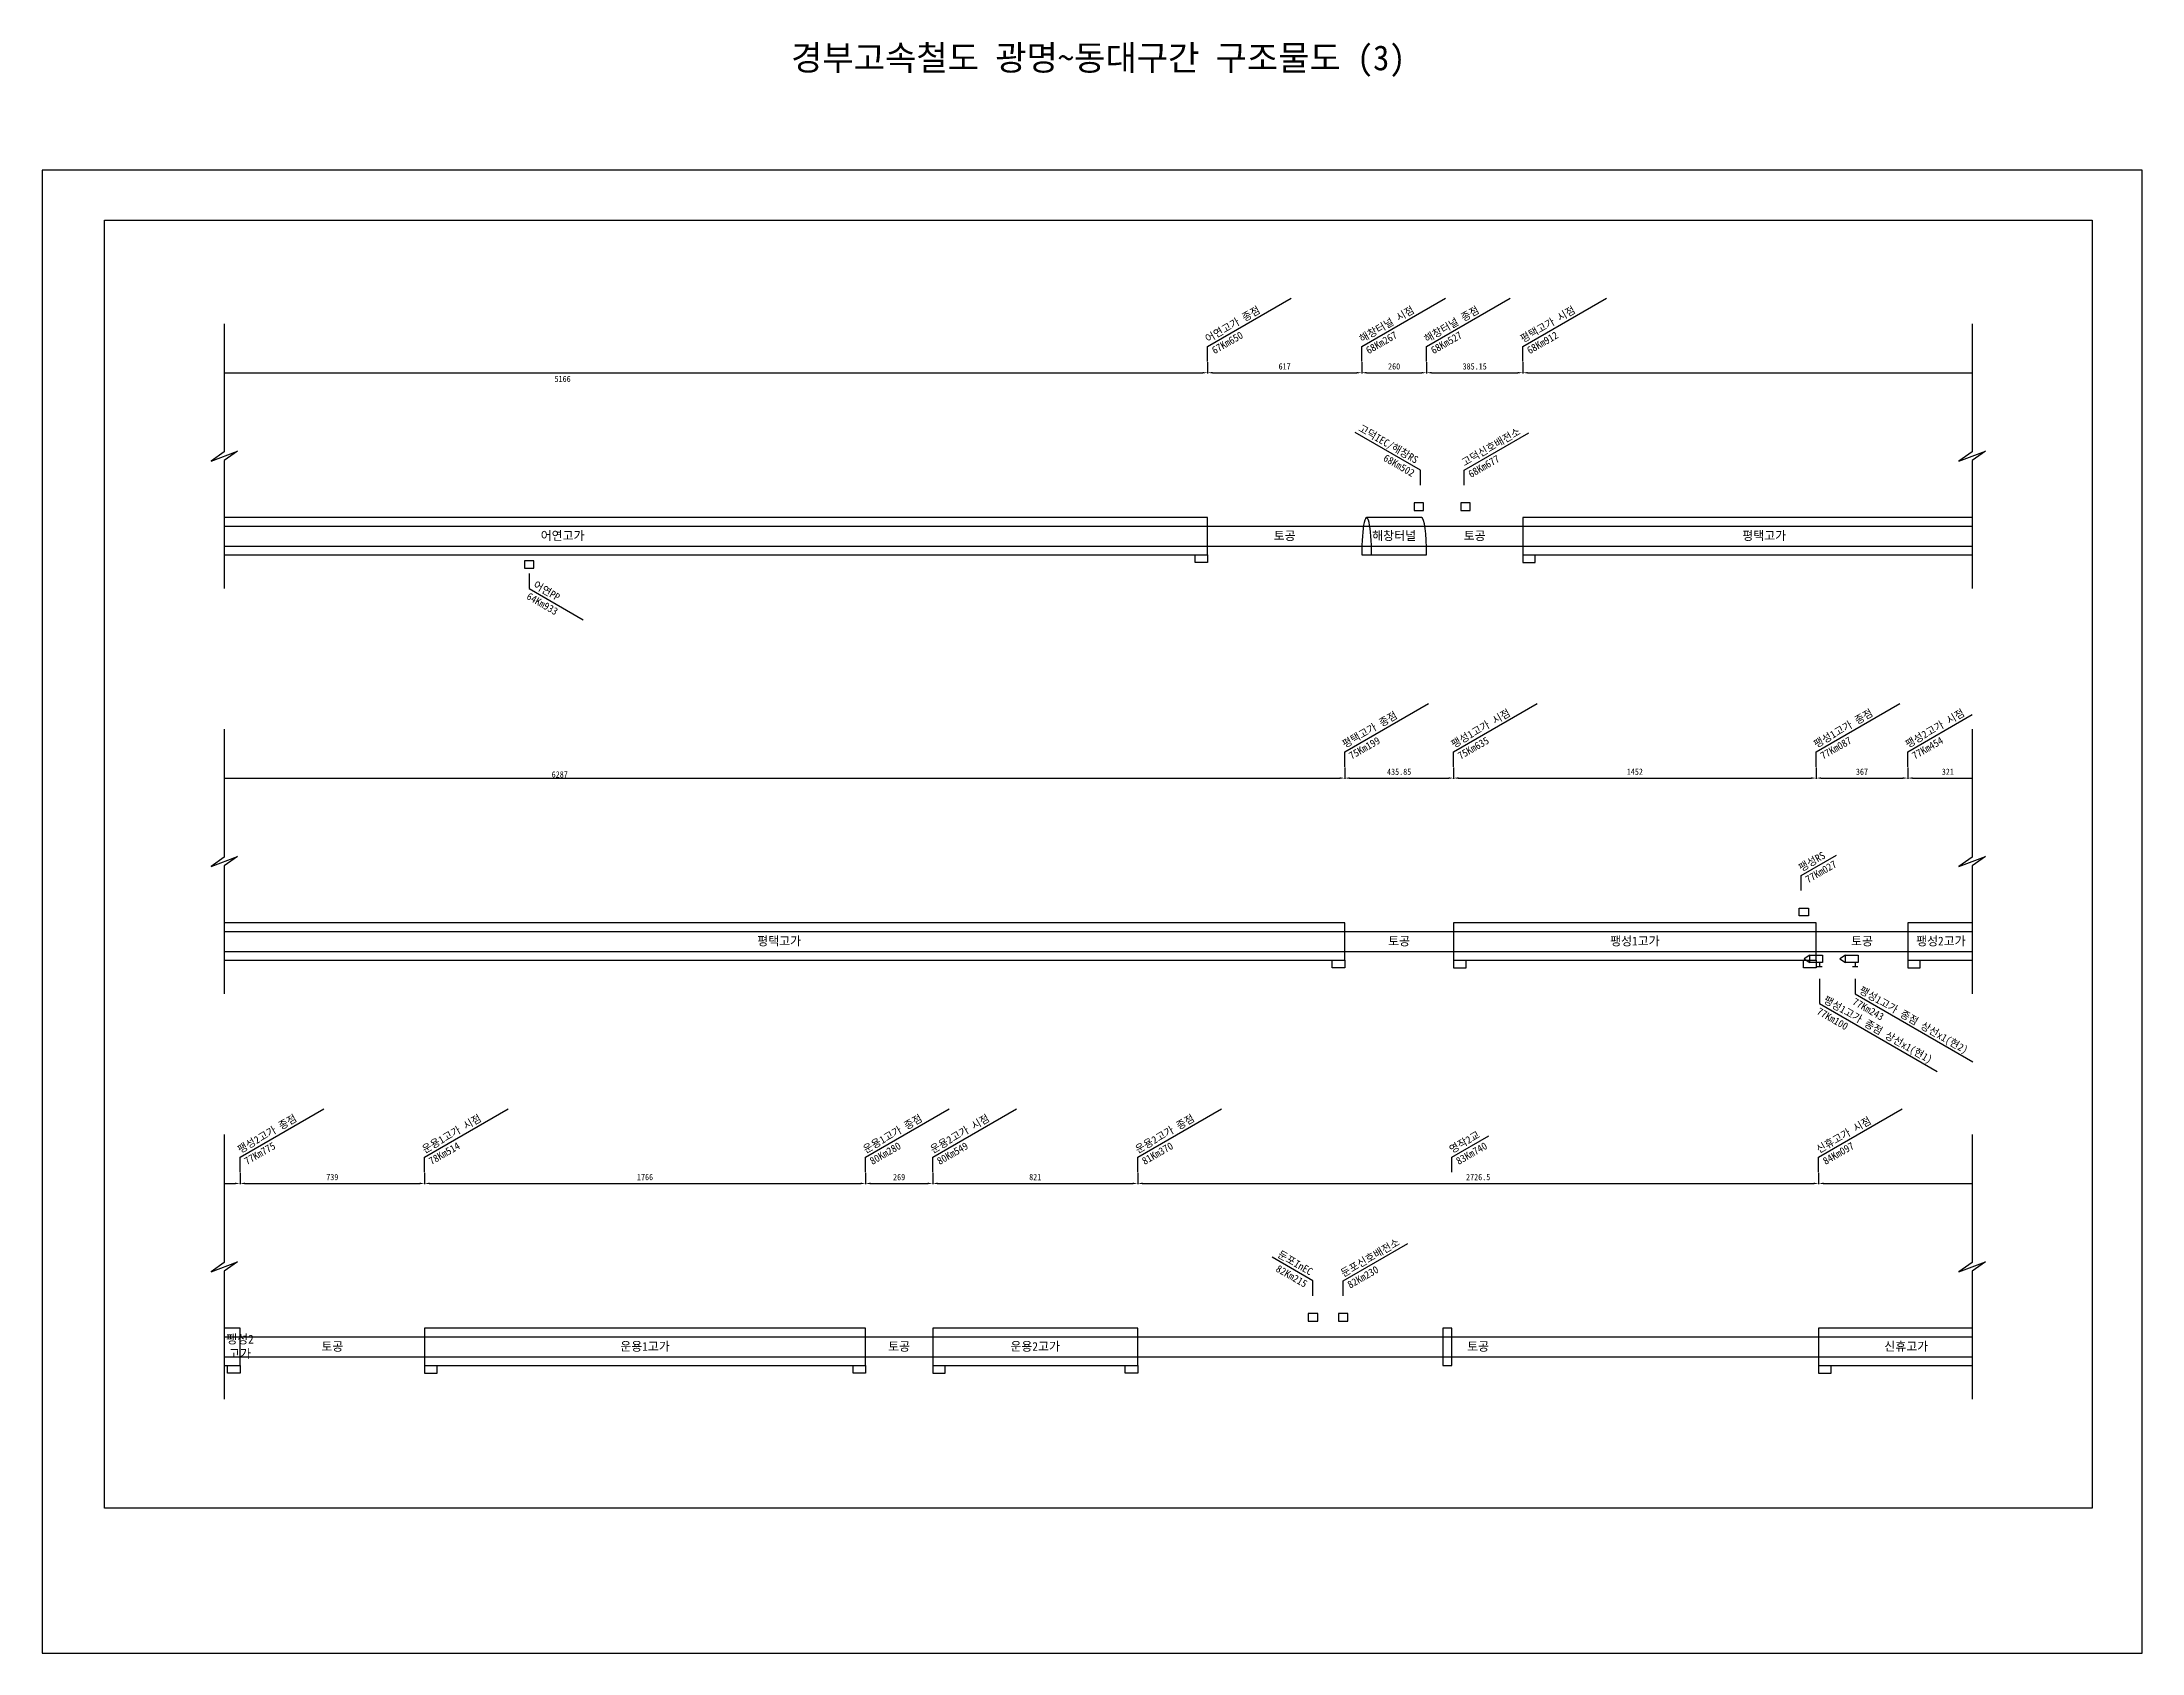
# Model space of a CAD drawing. Header units: millimetres. Extents: x 473 to 79645, y 760 to 13800.
# Drawn here: x 19601 to 20442, y 5994 to 6640 of the extents above; entities outside this region: 4.
import ezdxf
from ezdxf.enums import TextEntityAlignment as Align

# ---------------------------------------------------------------- set-up
doc = ezdxf.new("R2010")
doc.units = ezdxf.units.MM
doc.header["$LTSCALE"] = 10
doc.header["$PDMODE"] = 35
for name, color, linetype in [('TI-RAIL-GUID', 3, 'Continuous'), ('TN-LEAL', 1, 'Continuous'), ('TN-LEAT', 3, 'Continuous'), ('TT-LEAL', 1, 'Continuous'), ('TT-TEXT', 3, 'Continuous'), ('TX-PAPR', 2, 'Continuous'), ('TZ-BASE', 252, 'Continuous'), ('TZ-DIMS', 1, 'Continuous')]:
    doc.layers.add(name, color=color, linetype=linetype)
doc.styles.get("Standard").update_dxf_attribs({"font": 'GulimChe.ttf'})
doc.dimstyles.new('ISO-25', dxfattribs={"dimtxt": 2.5, "dimasz": 2, "dimexe": 0.3, "dimexo": 0.3, "dimgap": 1.25, "dimtad": 1, "dimdec": 0, "dimlunit": 6, "dimtxsty": 'Standard', "dimcen": 1, "dimdle": 0.3, "dimclrd": 1, "dimclre": 1, "dimclrt": 3, "dimaunit": 1, "dimadec": 0, "dimazin": 0, "dimtfac": 1, "dimtdec": 0, "dimtix": 1, "dimtmove": 2, "dimatfit": 3, "dimfxl": 0, "dimtvp": 2, "dimarcsym": 0})

# ---------------------------------------------------------------- blocks, each defined once
blk = doc.blocks.new('*D300')
at = {"layer": 'Defpoints', "color": 0}
for p in [(20067.35, 6511.78), (20129.05, 6511.78), (20129.05, 6507.25)]:
    blk.add_point(p, dxfattribs=at)
at = {"layer": 'TZ-DIMS', "color": 1, "lineweight": -2}
for p, q in [((20067.35, 6511.48), (20067.35, 6506.95)), ((20129.05, 6511.48), (20129.05, 6506.95)), ((20069.35, 6507.25), (20127.05, 6507.25))]:
    blk.add_line(p, q, dxfattribs=at)
at = {"layer": 'TZ-DIMS', "color": 1}
for points in [[(20069.35, 6507.58), (20069.35, 6506.92), (20067.35, 6507.25)], [(20127.05, 6507.58), (20127.05, 6506.92), (20129.05, 6507.25)]]:
    blk.add_solid(points, dxfattribs=at)
at = {"layer": 'TZ-DIMS', "color": 3, "insert": (20098.2, 6509.78), "char_height": 2.5, "attachment_point": 5}
blk.add_mtext('617', dxfattribs=at)
blk = doc.blocks.new('*D301')
at = {"layer": 'Defpoints', "color": 0}
for p in [(20129.05, 6511.78), (20155.05, 6511.78), (20155.05, 6507.25)]:
    blk.add_point(p, dxfattribs=at)
at = {"layer": 'TZ-DIMS', "color": 1, "lineweight": -2}
for p, q in [((20129.05, 6511.48), (20129.05, 6506.95)), ((20155.05, 6511.48), (20155.05, 6506.95)), ((20131.05, 6507.25), (20153.05, 6507.25))]:
    blk.add_line(p, q, dxfattribs=at)
at = {"layer": 'TZ-DIMS', "color": 1}
for points in [[(20131.05, 6507.58), (20131.05, 6506.92), (20129.05, 6507.25)], [(20153.05, 6507.58), (20153.05, 6506.92), (20155.05, 6507.25)]]:
    blk.add_solid(points, dxfattribs=at)
at = {"layer": 'TZ-DIMS', "color": 3, "insert": (20142.05, 6509.78), "char_height": 2.5, "attachment_point": 5}
blk.add_mtext('260', dxfattribs=at)
blk = doc.blocks.new('*D302')
at = {"layer": 'Defpoints', "color": 0}
for p in [(20155.05, 6511.78), (20193.55, 6511.78), (20193.55, 6507.25)]:
    blk.add_point(p, dxfattribs=at)
at = {"layer": 'TZ-DIMS', "color": 1, "lineweight": -2}
for p, q in [((20155.05, 6511.48), (20155.05, 6506.95)), ((20193.55, 6511.48), (20193.55, 6506.95)), ((20157.05, 6507.25), (20191.55, 6507.25))]:
    blk.add_line(p, q, dxfattribs=at)
at = {"layer": 'TZ-DIMS', "color": 1}
for points in [[(20157.05, 6507.58), (20157.05, 6506.92), (20155.05, 6507.25)], [(20191.55, 6507.58), (20191.55, 6506.92), (20193.55, 6507.25)]]:
    blk.add_solid(points, dxfattribs=at)
at = {"layer": 'TZ-DIMS', "color": 3, "insert": (20174.3, 6509.78), "char_height": 2.5, "attachment_point": 5}
blk.add_mtext('385.15', dxfattribs=at)
blk = doc.blocks.new('*D303')
at = {"layer": 'Defpoints', "color": 0}
for p in [(20122.25, 6349.39), (20165.85, 6349.39), (20165.85, 6344.86)]:
    blk.add_point(p, dxfattribs=at)
at = {"layer": 'TZ-DIMS', "color": 1, "lineweight": -2}
for p, q in [((20122.25, 6349.09), (20122.25, 6344.56)), ((20124.25, 6344.86), (20163.85, 6344.86)), ((20165.85, 6349.09), (20165.85, 6344.56))]:
    blk.add_line(p, q, dxfattribs=at)
at = {"layer": 'TZ-DIMS', "color": 1}
for points in [[(20124.25, 6345.2), (20124.25, 6344.53), (20122.25, 6344.86)], [(20163.85, 6345.2), (20163.85, 6344.53), (20165.85, 6344.86)]]:
    blk.add_solid(points, dxfattribs=at)
at = {"layer": 'TZ-DIMS', "color": 3, "insert": (20144.05, 6347.39), "char_height": 2.5, "attachment_point": 5}
blk.add_mtext('435.85', dxfattribs=at)
blk = doc.blocks.new('*D304')
at = {"layer": 'Defpoints', "color": 0}
for p in [(20165.85, 6349.39), (20311.05, 6349.39), (20311.05, 6344.86)]:
    blk.add_point(p, dxfattribs=at)
at = {"layer": 'TZ-DIMS', "color": 1, "lineweight": -2}
for p, q in [((20165.85, 6349.09), (20165.85, 6344.56)), ((20167.85, 6344.86), (20309.05, 6344.86)), ((20311.05, 6349.09), (20311.05, 6344.56))]:
    blk.add_line(p, q, dxfattribs=at)
at = {"layer": 'TZ-DIMS', "color": 1}
for points in [[(20167.85, 6345.2), (20167.85, 6344.53), (20165.85, 6344.86)], [(20309.05, 6345.2), (20309.05, 6344.53), (20311.05, 6344.86)]]:
    blk.add_solid(points, dxfattribs=at)
at = {"layer": 'TZ-DIMS', "color": 3, "insert": (20238.45, 6347.4), "char_height": 2.5, "attachment_point": 5}
blk.add_mtext('1452', dxfattribs=at)
blk = doc.blocks.new('*D305')
at = {"layer": 'Defpoints', "color": 0}
for p in [(20311.05, 6349.39), (20347.75, 6349.39), (20347.75, 6344.86)]:
    blk.add_point(p, dxfattribs=at)
at = {"layer": 'TZ-DIMS', "color": 1, "lineweight": -2}
for p, q in [((20311.05, 6349.09), (20311.05, 6344.56)), ((20313.05, 6344.86), (20345.75, 6344.86)), ((20347.75, 6349.09), (20347.75, 6344.56))]:
    blk.add_line(p, q, dxfattribs=at)
at = {"layer": 'TZ-DIMS', "color": 1}
for points in [[(20313.05, 6345.2), (20313.05, 6344.53), (20311.05, 6344.86)], [(20345.75, 6345.2), (20345.75, 6344.53), (20347.75, 6344.86)]]:
    blk.add_solid(points, dxfattribs=at)
at = {"layer": 'TZ-DIMS', "color": 3, "insert": (20329.4, 6347.39), "char_height": 2.5, "attachment_point": 5}
blk.add_mtext('367', dxfattribs=at)
blk = doc.blocks.new('*D306')
at = {"layer": 'Defpoints', "color": 0}
for p in [(19679.85, 6187), (19753.75, 6187), (19753.75, 6182.47)]:
    blk.add_point(p, dxfattribs=at)
at = {"layer": 'TZ-DIMS', "color": 1, "lineweight": -2}
for p, q in [((19679.85, 6186.7), (19679.85, 6182.17)), ((19681.85, 6182.47), (19751.75, 6182.47)), ((19753.75, 6186.7), (19753.75, 6182.17))]:
    blk.add_line(p, q, dxfattribs=at)
at = {"layer": 'TZ-DIMS', "color": 1}
for points in [[(19681.85, 6182.81), (19681.85, 6182.14), (19679.85, 6182.47)], [(19751.75, 6182.81), (19751.75, 6182.14), (19753.75, 6182.47)]]:
    blk.add_solid(points, dxfattribs=at)
at = {"layer": 'TZ-DIMS', "color": 3, "insert": (19716.8, 6185.01), "char_height": 2.5, "attachment_point": 5}
blk.add_mtext('739', dxfattribs=at)
blk = doc.blocks.new('*D307')
at = {"layer": 'Defpoints', "color": 0}
for p in [(19753.75, 6187), (19930.35, 6187), (19930.35, 6182.47)]:
    blk.add_point(p, dxfattribs=at)
at = {"layer": 'TZ-DIMS', "color": 1, "lineweight": -2}
for p, q in [((19753.75, 6186.7), (19753.75, 6182.17)), ((19755.75, 6182.47), (19928.35, 6182.47)), ((19930.35, 6186.7), (19930.35, 6182.17))]:
    blk.add_line(p, q, dxfattribs=at)
at = {"layer": 'TZ-DIMS', "color": 1}
for points in [[(19755.75, 6182.81), (19755.75, 6182.14), (19753.75, 6182.47)], [(19928.35, 6182.81), (19928.35, 6182.14), (19930.35, 6182.47)]]:
    blk.add_solid(points, dxfattribs=at)
at = {"layer": 'TZ-DIMS', "color": 3, "insert": (19842.05, 6185.01), "char_height": 2.5, "attachment_point": 5}
blk.add_mtext('1766', dxfattribs=at)
blk = doc.blocks.new('*D308')
at = {"layer": 'Defpoints', "color": 0}
for p in [(19930.35, 6187), (19957.25, 6187), (19957.25, 6182.47)]:
    blk.add_point(p, dxfattribs=at)
at = {"layer": 'TZ-DIMS', "color": 1, "lineweight": -2}
for p, q in [((19930.35, 6186.7), (19930.35, 6182.17)), ((19932.35, 6182.47), (19955.25, 6182.47)), ((19957.25, 6186.7), (19957.25, 6182.17))]:
    blk.add_line(p, q, dxfattribs=at)
at = {"layer": 'TZ-DIMS', "color": 1}
for points in [[(19932.35, 6182.81), (19932.35, 6182.14), (19930.35, 6182.47)], [(19955.25, 6182.81), (19955.25, 6182.14), (19957.25, 6182.47)]]:
    blk.add_solid(points, dxfattribs=at)
at = {"layer": 'TZ-DIMS', "color": 3, "insert": (19943.8, 6185), "char_height": 2.5, "attachment_point": 5}
blk.add_mtext('269', dxfattribs=at)
blk = doc.blocks.new('*D309')
at = {"layer": 'Defpoints', "color": 0}
for p in [(19957.25, 6187), (20039.35, 6187), (20039.35, 6182.47)]:
    blk.add_point(p, dxfattribs=at)
at = {"layer": 'TZ-DIMS', "color": 1, "lineweight": -2}
for p, q in [((19957.25, 6186.7), (19957.25, 6182.17)), ((19959.25, 6182.47), (20037.35, 6182.47)), ((20039.35, 6186.7), (20039.35, 6182.17))]:
    blk.add_line(p, q, dxfattribs=at)
at = {"layer": 'TZ-DIMS', "color": 1}
for points in [[(19959.25, 6182.81), (19959.25, 6182.14), (19957.25, 6182.47)], [(20037.35, 6182.81), (20037.35, 6182.14), (20039.35, 6182.47)]]:
    blk.add_solid(points, dxfattribs=at)
at = {"layer": 'TZ-DIMS', "color": 3, "insert": (19998.3, 6185.01), "char_height": 2.5, "attachment_point": 5}
blk.add_mtext('821', dxfattribs=at)
blk = doc.blocks.new('*D310')
at = {"layer": 'Defpoints', "color": 0}
for p in [(20039.35, 6187), (20312.05, 6187), (20312.05, 6182.47)]:
    blk.add_point(p, dxfattribs=at)
at = {"layer": 'TZ-DIMS', "color": 1, "lineweight": -2}
for p, q in [((20039.35, 6186.7), (20039.35, 6182.17)), ((20041.35, 6182.47), (20310.05, 6182.47)), ((20312.05, 6186.7), (20312.05, 6182.17))]:
    blk.add_line(p, q, dxfattribs=at)
at = {"layer": 'TZ-DIMS', "color": 1}
for points in [[(20041.35, 6182.81), (20041.35, 6182.14), (20039.35, 6182.47)], [(20310.05, 6182.81), (20310.05, 6182.14), (20312.05, 6182.47)]]:
    blk.add_solid(points, dxfattribs=at)
at = {"layer": 'TZ-DIMS', "color": 3, "insert": (20175.7, 6185.01), "char_height": 2.5, "attachment_point": 5}
blk.add_mtext('2726.5', dxfattribs=at)

msp = doc.modelspace()

# ---------------------------------------------------------------- linework, layer by layer
at = {"layer": 'TI-RAIL-GUID', "flags": 128}
for points in [[(20150.08, 6452.12), (20153.87, 6452.12), (20153.87, 6455.12), (20150.08, 6455.12), (20150.08, 6452.12)], [(20168.75, 6452.12), (20172.55, 6452.12), (20172.55, 6455.12), (20168.75, 6455.12), (20168.75, 6452.12)], [(19793.75, 6428.96), (19797.54, 6428.96), (19797.54, 6431.96), (19793.75, 6431.96), (19793.75, 6428.96)], [(20308.01, 6289.73), (20304.22, 6289.73), (20304.22, 6292.73), (20308.01, 6292.73), (20308.01, 6289.73)], [(20308.57, 6273.89), (20306.26, 6272.47), (20308.57, 6271.05)], [(20322.87, 6273.89), (20320.56, 6272.47), (20322.87, 6271.05)], [(20107.65, 6127.35), (20111.44, 6127.35), (20111.44, 6130.35), (20107.65, 6130.35), (20107.65, 6127.35)], [(20119.75, 6127.35), (20123.54, 6127.35), (20123.54, 6130.35), (20119.75, 6130.35), (20119.75, 6127.35)]]:
    msp.add_lwpolyline(points, dxfattribs=at)
for points in [[(20308.57, 6273.89), (20313.58, 6273.89), (20313.58, 6271.05), (20308.57, 6271.05)], [(20322.87, 6273.89), (20327.88, 6273.89), (20327.88, 6271.05), (20322.87, 6271.05)]]:
    msp.add_lwpolyline(points, close=True, dxfattribs=at)
at = {"layer": 'TN-LEAL'}
for points in [[(79619.58, 13778.8), (79619.58, 13784.8), (79645.31, 13799.65)], [(20067.35, 6511.78), (20067.35, 6517.78), (20100.86, 6537.12)], [(20129.05, 6511.78), (20129.05, 6517.78), (20162.56, 6537.12)], [(20155.05, 6511.78), (20155.05, 6517.78), (20188.56, 6537.12)], [(20193.55, 6511.78), (20193.55, 6517.78), (20227.06, 6537.12)], [(20152.55, 6462.23), (20152.55, 6468.23), (20126.42, 6483.31)], [(20170.05, 6462.23), (20170.05, 6468.23), (20195.93, 6483.18)], [(19795.65, 6426.78), (19795.65, 6420.78), (19817.3, 6408.28)], [(20122.25, 6349.39), (20122.25, 6355.39), (20155.76, 6374.74)], [(20165.85, 6349.39), (20165.85, 6355.39), (20199.36, 6374.74)], [(20311.05, 6349.39), (20311.05, 6355.39), (20344.56, 6374.74)], [(20347.75, 6349.39), (20347.75, 6355.39), (20373.55, 6370.29)], [(20305.05, 6299.84), (20305.05, 6305.84), (20319.18, 6314)], [(20312.35, 6264.39), (20312.35, 6254.53), (20359.53, 6227.29)], [(20326.65, 6264.39), (20326.65, 6258.39), (20373.83, 6231.15)], [(19679.85, 6187), (19679.85, 6193), (19713.36, 6212.35)], [(19753.75, 6187), (19753.75, 6193), (19787.26, 6212.35)], [(19930.35, 6187), (19930.35, 6193), (19963.86, 6212.35)], [(19957.25, 6187), (19957.25, 6193), (19990.76, 6212.35)], [(20039.35, 6187), (20039.35, 6193), (20072.86, 6212.35)], [(20312.05, 6187), (20312.05, 6193), (20345.56, 6212.35)], [(20165.12, 6187), (20165.12, 6193), (20180.02, 6201.61)], [(20121.65, 6137.46), (20121.65, 6143.46), (20147.53, 6158.4)], [(20109.55, 6137.46), (20109.55, 6143.46), (20093.14, 6152.93)]]:
    msp.add_lwpolyline(points, dxfattribs=at)
at = {"layer": 'TT-LEAL', "flags": 128}
for points in [[(19673.55, 6526.79), (19673.55, 6475.54), (19668.24, 6471.81), (19678.85, 6475.81), (19673.55, 6472.08), (19673.55, 6420.83)], [(20373.55, 6526.79), (20373.55, 6475.54), (20368.24, 6471.81), (20378.85, 6475.81), (20373.55, 6472.08), (20373.55, 6420.83)], [(19673.55, 6364.4), (19673.55, 6313.15), (19668.24, 6309.42), (19678.85, 6313.42), (19673.55, 6309.69), (19673.55, 6258.44)], [(20373.55, 6364.4), (20373.55, 6313.15), (20368.24, 6309.42), (20378.85, 6313.42), (20373.55, 6309.69), (20373.55, 6258.44)], [(19673.55, 6202.02), (19673.55, 6150.77), (19668.24, 6147.04), (19678.85, 6151.04), (19673.55, 6147.3), (19673.55, 6096.05)], [(20373.55, 6202.02), (20373.55, 6150.77), (20368.24, 6147.04), (20378.85, 6151.04), (20373.55, 6147.3), (20373.55, 6096.05)]]:
    msp.add_lwpolyline(points, dxfattribs=at)
at = {"layer": 'TT-TEXT', "flags": 128}
for points in [[(20311.29, 6269.32), (20313.4, 6269.32)], [(20312.35, 6271.05), (20312.35, 6269.32)], [(20325.59, 6269.32), (20327.7, 6269.32)], [(20326.65, 6271.05), (20326.65, 6269.32)]]:
    msp.add_lwpolyline(points, dxfattribs=at)
at = {"layer": 'TX-PAPR'}
for points in [[(19600.55, 5994.36), (20441.55, 5994.36), (20441.55, 6588.36), (19600.55, 6588.36)], [(19625.55, 6568.36), (20421.55, 6568.36), (20421.55, 6052.36), (19625.55, 6052.36)]]:
    msp.add_lwpolyline(points, close=True, dxfattribs=at)
at = {"layer": 'TZ-BASE'}
for points in [[(19673.55, 6434.28), (20067.35, 6434.28), (20067.35, 6449.28), (19673.55, 6449.28)], [(19673.55, 6445.78), (20373.55, 6445.78)], [(20153.07, 6449.28), (20131.03, 6449.28)], [(20373.55, 6449.28), (20193.55, 6449.28), (20193.55, 6434.28), (20373.55, 6434.28)], [(19673.55, 6437.78), (20373.55, 6437.78)], [(20067.35, 6434.28), (20067.35, 6431.28), (20062.35, 6431.28), (20062.35, 6434.28)], [(20067.35, 6434.28), (20067.35, 6431.28), (20062.35, 6431.28), (20062.35, 6434.28)], [(20129.05, 6434.28), (20155.05, 6434.28)], [(20193.55, 6434.28), (20193.55, 6431.28), (20198.55, 6431.28), (20198.55, 6434.28)], [(19673.55, 6271.89), (20122.25, 6271.89), (20122.25, 6286.89), (19673.55, 6286.89)], [(19673.55, 6283.39), (20373.55, 6283.39)], [(20373.55, 6286.89), (20347.75, 6286.89), (20347.75, 6271.89), (20373.55, 6271.89)], [(19673.55, 6275.39), (20373.55, 6275.39)], [(20122.25, 6271.89), (20122.25, 6268.89), (20117.25, 6268.89), (20117.25, 6271.89)], [(20122.25, 6271.89), (20122.25, 6268.89), (20117.25, 6268.89), (20117.25, 6271.89)], [(20165.85, 6271.89), (20165.85, 6268.89), (20170.85, 6268.89), (20170.85, 6271.89)], [(20311.05, 6271.89), (20311.05, 6268.89), (20306.05, 6268.89), (20306.05, 6271.89)], [(20347.75, 6271.89), (20347.75, 6268.89), (20352.75, 6268.89), (20352.75, 6271.89)], [(19673.55, 6109.5), (19679.85, 6109.5), (19679.85, 6124.5), (19673.55, 6124.5)], [(20373.55, 6124.5), (20312.05, 6124.5), (20312.05, 6109.5), (20373.55, 6109.5)], [(19673.55, 6121), (20373.55, 6121)], [(19673.55, 6113), (20373.55, 6113)], [(19679.85, 6109.5), (19679.85, 6106.5), (19674.85, 6106.5), (19674.85, 6109.5)], [(19753.75, 6109.5), (19753.75, 6106.5), (19758.75, 6106.5), (19758.75, 6109.5)], [(19930.35, 6109.5), (19930.35, 6106.5), (19925.35, 6106.5), (19925.35, 6109.5)], [(19957.25, 6109.5), (19957.25, 6106.5), (19962.25, 6106.5), (19962.25, 6109.5)], [(20039.35, 6109.5), (20039.35, 6106.5), (20034.35, 6106.5), (20034.35, 6109.5)], [(20312.05, 6109.5), (20312.05, 6106.5), (20317.05, 6106.5), (20317.05, 6109.5)]]:
    msp.add_lwpolyline(points, dxfattribs=at)
for points in [[(20165.85, 6271.89), (20311.05, 6271.89), (20311.05, 6286.89), (20165.85, 6286.89)], [(19753.75, 6109.5), (19930.35, 6109.5), (19930.35, 6124.5), (19753.75, 6124.5)], [(19957.25, 6109.5), (20039.35, 6109.5), (20039.35, 6124.5), (19957.25, 6124.5)], [(20161.5, 6109.5), (20165.12, 6109.5), (20165.12, 6124.5), (20161.5, 6124.5)]]:
    msp.add_lwpolyline(points, close=True, dxfattribs=at)
for centre, major_axis, start_param, end_param in [((20131.03, 6434.28), (0, -15), 1.570796, 4.712389), ((20153.07, 6434.28), (0, 15), -1.570796, 0)]:
    msp.add_ellipse(centre, major_axis=major_axis, ratio=0.132121, start_param=start_param, end_param=end_param, dxfattribs=at)
at = {"layer": 'TZ-DIMS'}
for p, q in [((20067.35, 6511.48), (20067.35, 6506.95)), ((20193.55, 6511.48), (20193.55, 6506.95)), ((19673.55, 6507.25), (20065.35, 6507.25)), ((20195.55, 6507.25), (20373.55, 6507.25)), ((19673.55, 6344.86), (20120.25, 6344.86)), ((20122.25, 6349.09), (20122.25, 6344.56)), ((20347.75, 6349.09), (20347.75, 6344.56)), ((20349.75, 6344.86), (20373.55, 6344.86)), ((19673.55, 6182.47), (19677.85, 6182.47)), ((19679.85, 6186.7), (19679.85, 6182.17)), ((20312.05, 6186.7), (20312.05, 6182.17)), ((20314.05, 6182.47), (20373.55, 6182.47))]:
    msp.add_line(p, q, dxfattribs=at)
for points in [[(20065.35, 6507.58), (20065.35, 6506.92), (20067.35, 6507.25)], [(20195.55, 6507.58), (20195.55, 6506.92), (20193.55, 6507.25)], [(20120.25, 6345.2), (20120.25, 6344.53), (20122.25, 6344.86)], [(20349.75, 6345.2), (20349.75, 6344.53), (20347.75, 6344.86)], [(19677.85, 6182.81), (19677.85, 6182.14), (19679.85, 6182.47)], [(20314.05, 6182.81), (20314.05, 6182.14), (20312.05, 6182.47)]]:
    msp.add_solid(points, dxfattribs=at)

# ---------------------------------------------------------------- texts
at = {"layer": 'TN-LEAT'}
for s, rotation, p in [('김천IC배전소', 30, (79618.95, 13787.55)), ('223Km225', 30, (79621.62, 13782.94)), ('어연고가 종점', 30, (20066.72, 6520.53)), ('해창터널 시점', 30, (20128.42, 6520.53)), ('해창터널 종점', 30, (20154.42, 6520.53)), ('평택고가 시점', 30, (20192.92, 6520.53)), ('67Km650', 30, (20069.38, 6515.92)), ('68Km267', 30, (20131.08, 6515.92)), ('68Km527', 30, (20157.08, 6515.92)), ('68Km912', 30, (20195.58, 6515.92)), ('고덕IEC/해창RS', 330, (20128.21, 6485.4)), ('고덕신호배전소', 30, (20169.42, 6470.98)), ('68Km502', 330, (20138.15, 6473.5)), ('68Km677', 30, (20172.08, 6466.37)), ('64Km933', 330, (19795.05, 6418.09)), ('어연PP', 330, (19797.72, 6422.7)), ('평택고가 종점', 30, (20121.62, 6358.15)), ('팽성1고가 시점', 30, (20165.22, 6358.15)), ('팽성1고가 종점', 30, (20310.42, 6358.15)), ('팽성2고가 시점', 30, (20347.12, 6358.15)), ('75Km199', 30, (20124.28, 6353.53)), ('75Km635', 30, (20167.88, 6353.53)), ('77Km087', 30, (20313.08, 6353.53)), ('77Km454', 30, (20349.78, 6353.53)), ('팽성RS', 30, (20304.42, 6308.6)), ('77Km027', 30, (20307.08, 6303.98)), ('팽성1고가 종점 상선x1(현1)', 330, (20314.42, 6256.45)), ('팽성1고가 종점 상선x1(현2)', 330, (20328.72, 6260.31)), ('77Km100', 330, (20311.75, 6251.83)), ('77Km243', 330, (20326.05, 6255.7)), ('팽성2고가 종점', 30, (19679.22, 6195.76)), ('운용1고가 시점', 30, (19753.12, 6195.76)), ('운용1고가 종점', 30, (19929.72, 6195.76)), ('운용2고가 시점', 30, (19956.62, 6195.76)), ('운용2고가 종점', 30, (20038.72, 6195.76)), ('신휴고가 시점', 30, (20311.42, 6195.76)), ('77Km775', 30, (19681.88, 6191.14)), ('78Km514', 30, (19755.78, 6191.14)), ('80Km280', 30, (19932.38, 6191.14)), ('80Km549', 30, (19959.28, 6191.14)), ('81Km370', 30, (20041.38, 6191.14)), ('영작2교', 30, (20164.49, 6195.76)), ('83Km740', 30, (20167.16, 6191.14)), ('84Km097', 30, (20314.08, 6191.14)), ('둔포신호배전소', 30, (20121.02, 6146.21)), ('82Km215', 330, (20095.13, 6148.74)), ('둔포InEC', 330, (20095.82, 6154.5)), ('82Km230', 30, (20123.68, 6141.6))]:
    msp.add_text(s, height=3, rotation=rotation, dxfattribs=at).set_placement(p, align=Align.MIDDLE_LEFT)
at = {"layer": 'TT-TEXT', "attachment_point": 5}
for s, insert, char_height, width in [('경부고속철도 광명~동대구간 구조물도 (3)', (20023.55, 6632.08), 10, 796), ('어연고가', (19809.05, 6441.78), 3.5, 169.658), ('토공', (20098.2, 6441.78), 3.5, 169.658), ('해창터널', (20142.05, 6441.78), 3.5, 169.658), ('토공', (20174.3, 6441.78), 3.5, 169.658), ('평택고가', (20290.25, 6441.78), 3.5, 169.658), ('평택고가', (19895.77, 6279.39), 3.5, 169.658), ('토공', (20144.05, 6279.39), 3.5, 169.658), ('팽성1고가', (20238.45, 6279.39), 3.5, 169.658), ('토공', (20329.4, 6279.39), 3.5, 169.658), ('팽성2고가', (20361, 6279.39), 3.5, 169.658), ('팽성2\\P고가', (19679.82, 6117), 3.5, 169.658), ('토공', (19716.8, 6117), 3.5, 169.658), ('운용1고가', (19842.05, 6117), 3.5, 169.658), ('토공', (19943.8, 6117), 3.5, 169.658), ('운용2고가', (19998.3, 6117), 3.5, 169.658), ('토공', (20175.7, 6117), 3.5, 169.658), ('신휴고가', (20347.13, 6117), 3.5, 169.658)]:
    msp.add_mtext(s, dxfattribs=dict(at, insert=insert, char_height=char_height, width=width))
at = {"layer": 'TT-TEXT', "char_height": 2.5, "attachment_point": 5}
for s, insert in [('5166', (19809.05, 6504.78)), ('6287', (19807.9, 6346.31)), ('321', (20363.8, 6347.4))]:
    msp.add_mtext(s, dxfattribs=dict(at, insert=insert))
at = {"layer": 'TX-PAPR', "linetype": 'Continuous', "insert": (473.43, 759.9), "char_height": 9, "attachment_point": 4}
msp.add_mtext('\\A1;', dxfattribs=at)

# ---------------------------------------------------------------- dimensions: what is measured, and where the dimension line sits
at = {"layer": 'TZ-DIMS'}
for base, p1, p2, text, picture, middle in [((20129.05, 6507.25), (20067.35, 6511.78), (20129.05, 6511.78), '617', '*D300', (20098.2, 6509.78)), ((20155.05, 6507.25), (20129.05, 6511.78), (20155.05, 6511.78), '260', '*D301', (20142.05, 6509.78)), ((20193.55, 6507.25), (20155.05, 6511.78), (20193.55, 6511.78), '385.15', '*D302', (20174.3, 6509.78)), ((20165.85, 6344.86), (20122.25, 6349.39), (20165.85, 6349.39), '435.85', '*D303', (20144.05, 6347.39)), ((20311.05, 6344.86), (20165.85, 6349.39), (20311.05, 6349.39), '1452', '*D304', (20238.45, 6347.4)), ((20347.75, 6344.86), (20311.05, 6349.39), (20347.75, 6349.39), '367', '*D305', (20329.4, 6347.39)), ((19753.75, 6182.47), (19679.85, 6187), (19753.75, 6187), '739', '*D306', (19716.8, 6185.01)), ((19930.35, 6182.47), (19753.75, 6187), (19930.35, 6187), '1766', '*D307', (19842.05, 6185.01)), ((19957.25, 6182.47), (19930.35, 6187), (19957.25, 6187), '269', '*D308', (19943.8, 6185)), ((20039.35, 6182.47), (19957.25, 6187), (20039.35, 6187), '821', '*D309', (19998.3, 6185.01)), ((20312.05, 6182.47), (20039.35, 6187), (20312.05, 6187), '2726.5', '*D310', (20175.7, 6185.01))]:
    dim = msp.add_linear_dim(base=base, p1=p1, p2=p2, text=text, dimstyle='ISO-25', dxfattribs=at)
    dim.commit()
    dim.dimension.update_dxf_attribs({"geometry": picture, "text_midpoint": middle})

doc.saveas('drawing.dxf')
